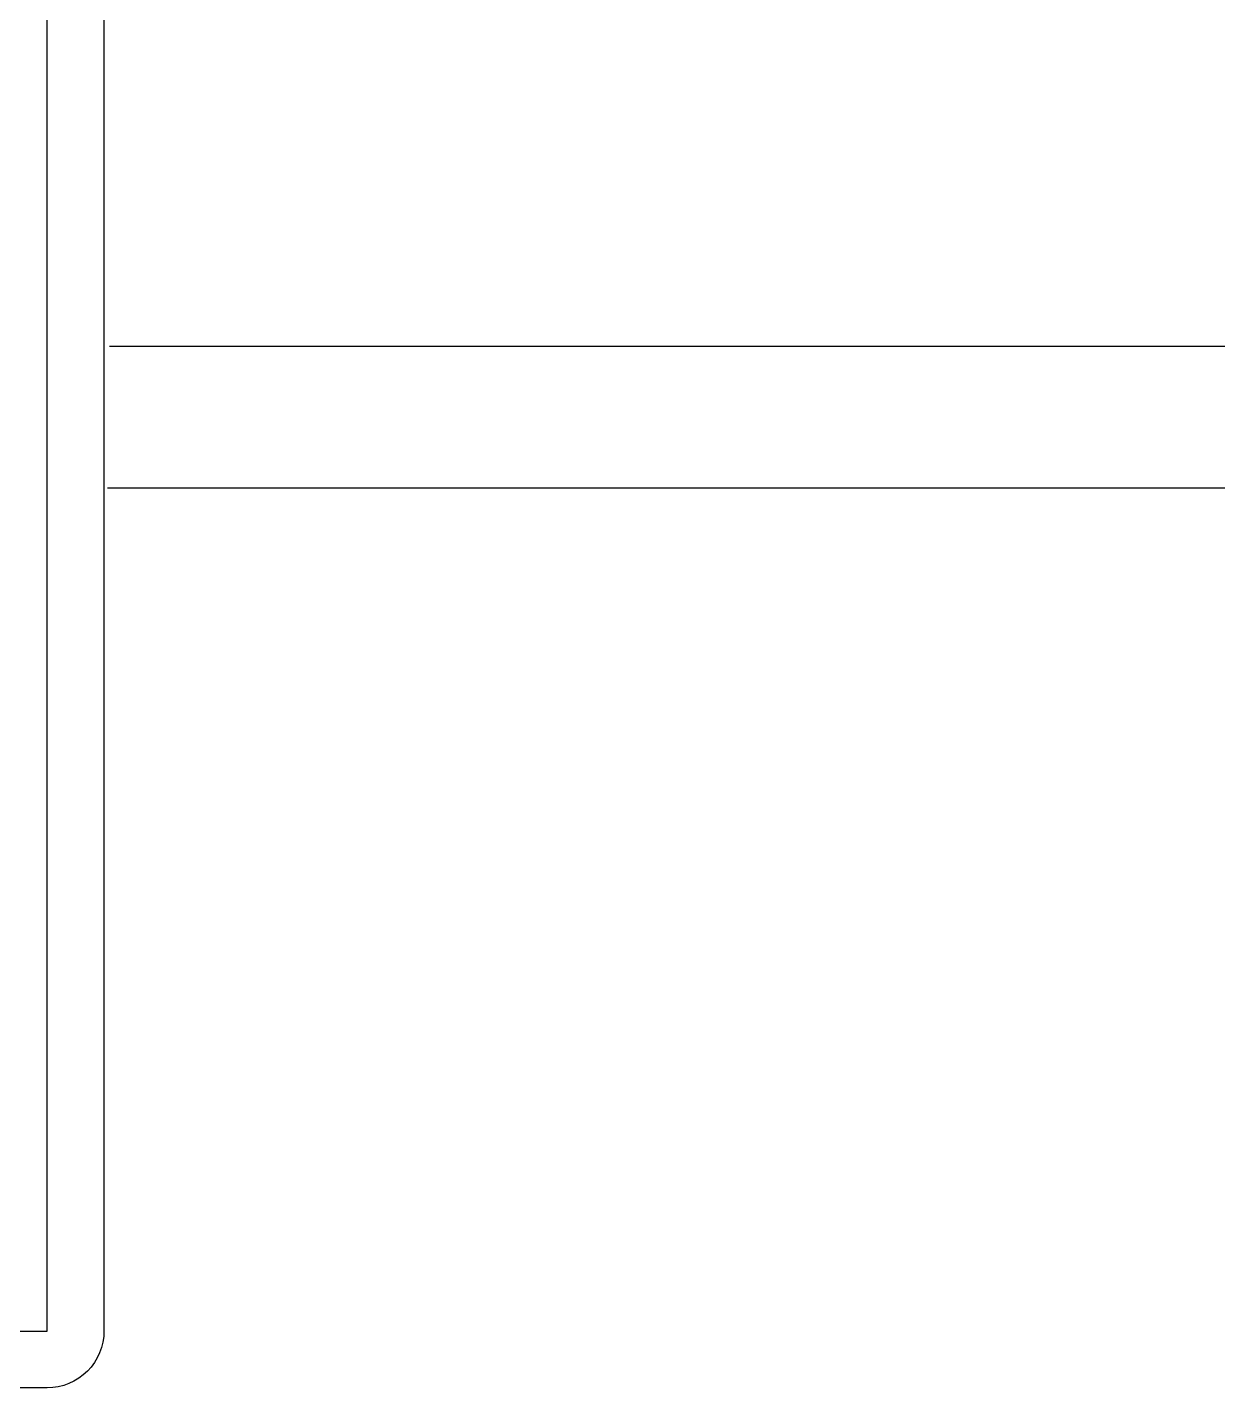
# Model space of a CAD drawing. Header units: inches. Extents: x 21 to 32698, y 13 to 3712.
# Drawn here: x 16378.508 to 16382.702, y 963.413 to 968.208 of the extents above; entities that cross this region are included whole.
import ezdxf

# ---------------------------------------------------------------- set-up
doc = ezdxf.new("R2010")
doc.units = ezdxf.units.IN
doc.header["$MEASUREMENT"] = 0
doc.set_wipeout_variables(frame=1)
for name, color, linetype, lineweight in [('Z_MİM_-KM-GLAZ', 8, 'Continuous', 25), ('Z_MİM_-KM-PAINT', 8, 'Continuous', 25), ('Z_MİM_-KM-WALL-PLASTER', 8, 'Continuous', 25), ('Z_MİM_MYM_alüminyum levha', 8, 'Continuous', 25)]:
    doc.layers.add(name, color=color, linetype=linetype, lineweight=lineweight)

# ---------------------------------------------------------------- blocks, each defined once
blk = doc.blocks.new('-KM-AL1 150_900')
blk.add_wipeout([(151.4879, -34.02), (151.7258, -15.4799), (149.45, -15.45), (149.45, 7.15), (9.45, 7.15), (9.45, -15.45), (7.3978, -15.45), (7.5673, -34.0611)])
at = {"layer": 'Z_MİM_MYM_alüminyum levha', "elevation": 0.0016}
blk.add_lwpolyline([(151.5149, -15.7805, 0.414214), (151.5149, -15.7805), (151.5149, -20.3918), (151.5149, -33.9197, -0.414214), (151.3149, -34.1197), (144.7488, -34.1197), (144.7488, -33.9197), (151.3149, -33.9197, 0.414214), (151.3149, -33.9197), (151.3149, -20.3918), (151.3149, -15.7805, -0.000012), (151.3149, -15.7805), (151.5149, -15.7805)], format="xyb", dxfattribs=at)

msp = doc.modelspace()

# ---------------------------------------------------------------- linework, layer by layer
at = {"layer": 'Z_MİM_-KM-PAINT'}
msp.add_lwpolyline([(18847.2143, 966.5831), (17326.2138, 966.5831), (17326.2138, 996.5831), (16657.2133, 996.5831), (16657.2133, 966.5831), (15316.214, 966.5831), (15316.214, 1621.5832), (15026.2142, 1621.5832), (15026.2148, 2597.5843), (18847.2143, 2597.5843)], close=True, dxfattribs=at)
at = {"layer": 'Z_MİM_-KM-WALL-PLASTER'}
msp.add_lwpolyline([(18846.7143, 967.0831), (17326.7138, 967.0831), (17326.7138, 997.0831), (16656.7133, 997.0831), (16656.7133, 967.0831), (15316.714, 967.0831), (15316.714, 1622.0832), (15026.7142, 1622.0832), (15026.7148, 2597.0843), (18846.7143, 2597.0843)], close=True, dxfattribs=at)

# ---------------------------------------------------------------- next in the draw order: block references
at = {"layer": 'Z_MİM_-KM-GLAZ'}
msp.add_blockref('-KM-AL1 150_900', (16227.2633, 997.5331), dxfattribs=at)

doc.saveas('drawing.dxf')
